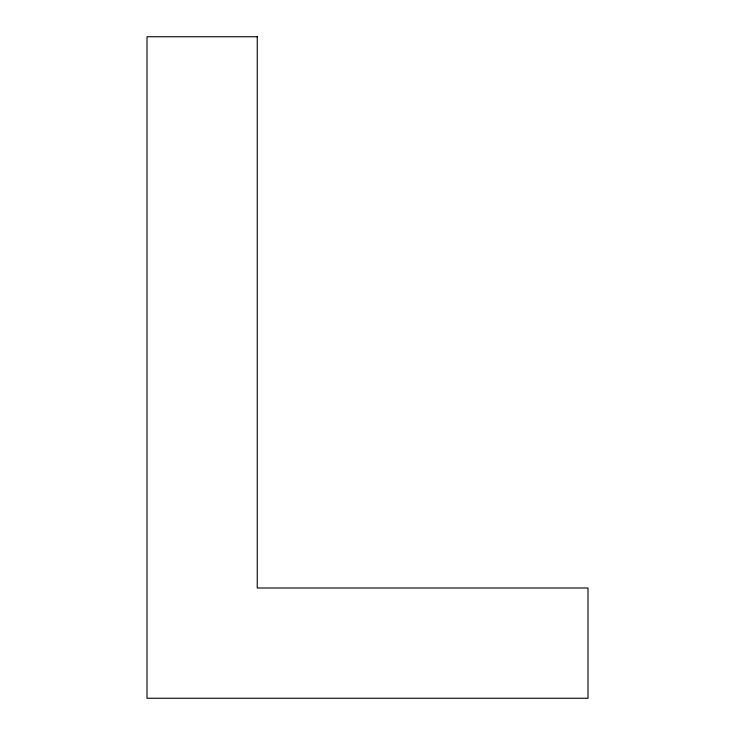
<?xml version="1.0" encoding="UTF-8"?>
<svg xmlns="http://www.w3.org/2000/svg" width="735" height="735" viewBox="0 0 735 735"><rect width="100%" height="100%" fill="white"/><g stroke="black" fill="none" stroke-linecap="round" stroke-linejoin="round"><path stroke-width="1.1" d="M257.25 36.75L147 36.75L147 698.25L588 698.25L588 588L257.25 588L257.25 36.75"/></g></svg>
